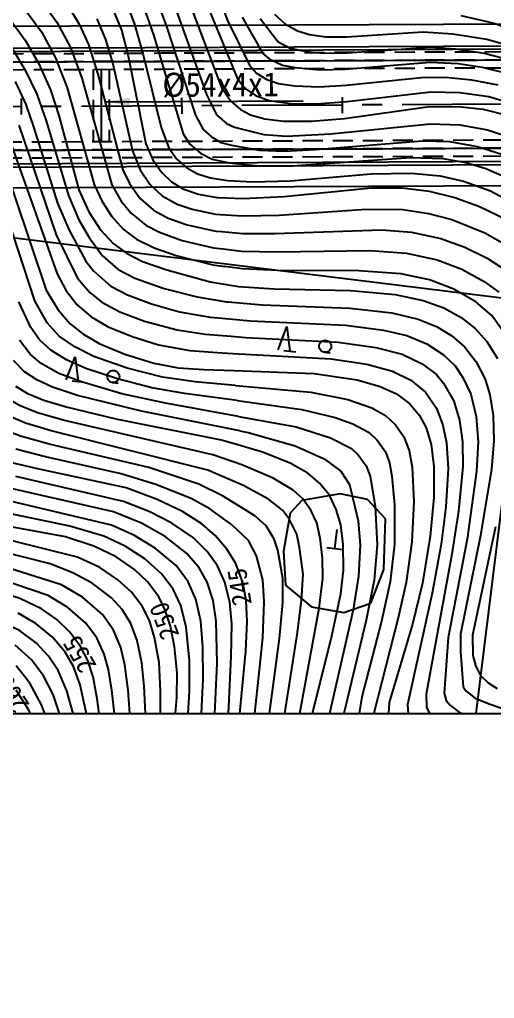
# Model space of a CAD drawing. Header units: millimetres. Extents: x 8678 to 9474, y 1103 to 1809.
# Drawn here: x 8904.4 to 8963.6, y 1363.4 to 1485.4 of the extents above; entities that cross this region are included whole.
import ezdxf
from ezdxf.enums import TextEntityAlignment as Align
from ezdxf.xclip import XClip

# ---------------------------------------------------------------- set-up
doc = ezdxf.new("R2010")
doc.units = ezdxf.units.MM
doc.header["$LTSCALE"] = 10
doc.header["$MEASUREMENT"] = 0
doc.header["$XCLIPFRAME"] = 2
doc.linetypes.add('CENTER', pattern=[2, 1.25, -0.25, 0.25, -0.25])
doc.linetypes.add('HIDDEN', pattern=[0.375, 0.25, -0.125])
doc.layers.add('TX-PAPR', color=2, linetype='Continuous', plot=False)
doc.layers.add('TZ-BASE', color=253, linetype='Continuous')
doc.layers.add('TZ-CABL', color=4, linetype='Continuous')
doc.styles.add('HANA', font='GulimChe.ttf')
doc.styles.get("Standard").update_dxf_attribs({"font": 'GulimChe.ttf'})
doc.linetypes.add('ZIGZAG', pattern='A,0.0001,-0.2,[131,ltypeshp.shx,S=0.2,R=0,X=-0.2,Y=0],-0.4,[131,ltypeshp.shx,S=0.2,R=180,X=0.2,Y=0],-0.2', length=0.8001)
doc.dimstyles.get("Standard").update_dxf_attribs({"dimtxt": 0.18, "dimasz": 0.18, "dimexe": 0.18, "dimexo": 0.0625, "dimgap": 0.09, "dimtad": 0, "dimtih": 1, "dimtoh": 1, "dimdec": 4, "dimzin": 0, "dimdsep": 46, "dimtxsty": 'Standard', "dimcen": 0.09, "dimadec": 0, "dimazin": 0, "dimtfac": 1, "dimtdec": 4, "dimtofl": 0, "dimtmove": 0, "dimatfit": 3, "dimfxl": 0, "dimtolj": 1, "dimtzin": 0, "dimarcsym": 0})

# ---------------------------------------------------------------- blocks, each defined once
blk = doc.blocks.new('JD-CGHF56FJ')
at = {"layer": 'TZ-BASE'}
for p, q in [((183.76, -179.61), (227.73, 176.1)), ((161.86, 21.55, 218), (165.72, 11.4, 218)), ((159.68, 16.95, 220), (162.85, 8.61, 220)), ((156.5, 14.99, 222), (158.09, 10.66, 222)), ((162.21, 15.68, 219), (166.95, 4.13, 219)), ((142.33, 14.18, 228), (144.45, 11.2, 228)), ((145.65, 13.57, 227), (147.23, 10.94, 227)), ((153.13, 13.53, 224), (154.06, 11.07, 224)), ((155.03, 13.72, 223), (156.47, 9.61, 223)), ((140.55, 12.71, 229), (142.51, 10, 229)), ((151.44, 12.84, 225), (152.49, 10.21, 225)), ((159.21, 13.03, 221), (163.08, 2.19, 221)), ((171.59, 12.21, 215), (172.95, 10.95, 215)), ((315.44, 11.52), (79.95, 10.38)), ((315.44, 11.52), (79.95, 10.38)), ((138.81, 11.23, 230), (140.48, 8.96, 230)), ((144.45, 11.2, 228), (146.13, 8.03, 228)), ((149.44, 11.61, 226), (150.49, 9.06, 226)), ((154.06, 11.07, 224), (155.21, 7.11, 224)), ((165.72, 11.4, 218), (168.45, 5.83, 218)), ((167.54, 11.84, 217), (170.12, 7.29, 217)), ((169.8, 11.64, 216), (172.02, 8.73, 216)), ((194.81, 12.02, 214), (198.78, 11.12, 214)), ((198.78, 11.12, 214), (202.71, 9.75, 214)), ((142.51, 10, 229), (144.23, 6.82, 229)), ((147.23, 10.94, 227), (148.37, 8.43, 227)), ((152.49, 10.21, 225), (153.33, 7, 225)), ((158.09, 10.66, 222), (161.74, -0.39, 222)), ((172.95, 10.95, 215), (174.44, 10.13, 215)), ((174.44, 10.13, 215), (175.94, 9.66, 215)), ((180.58, 9.39, 215), (190.1, 10.01, 215)), ((190.1, 10.01, 215), (193.82, 9.76, 215)), ((79.96, 7.67), (298.41, 8.72)), ((140.48, 8.96, 230), (142.15, 6.07, 230)), ((150.49, 9.06, 226), (151.4, 5.99, 226)), ((156.47, 9.61, 223), (160.18, -2.74, 223)), ((162.85, 8.61, 220), (164.96, 3.06, 220)), ((172.02, 8.73, 216), (173.53, 7.98, 216)), ((175.94, 9.66, 215), (177.98, 9.37, 215)), ((177.98, 9.37, 215), (180.58, 9.39, 215)), ((193.82, 9.76, 215), (198.04, 9.07, 215)), ((198.04, 9.07, 215), (201.72, 8.05, 215)), ((79.97, 7.27), (298.41, 8.32)), ((138.94, 7.81, 231), (140.51, 5.23, 231)), ((146.13, 8.03, 228), (147.54, 4.22, 228)), ((148.37, 8.43, 227), (149.57, 4.7, 227)), ((173.53, 7.98, 216), (175.52, 7.54, 216)), ((175.52, 7.54, 216), (177.6, 7.33, 216)), ((177.6, 7.33, 216), (180.63, 7.39, 216)), ((180.63, 7.39, 216), (191.02, 8.08, 216)), ((191.02, 8.08, 216), (194.14, 7.87, 216)), ((194.14, 7.87, 216), (197.73, 7.32, 216)), ((197.73, 7.32, 216), (200.88, 6.49, 216)), ((144.23, 6.82, 229), (145.73, 3.01, 229)), ((153.33, 7, 225), (155.52, -3.95, 225)), ((155.21, 7.11, 224), (157.43, -1.93, 224)), ((170.12, 7.29, 217), (170.91, 6.61, 217)), ((170.91, 6.61, 217), (172.56, 5.83, 217)), ((180.38, 5.35, 217), (190.98, 6.22, 217)), ((190.98, 6.22, 217), (194.46, 6.03, 217)), ((140.51, 5.23, 231), (141.94, 2.22, 231)), ((142.15, 6.07, 230), (143.65, 2.75, 230)), ((151.4, 5.99, 226), (153.89, -4.83, 226)), ((168.45, 5.83, 218), (169.31, 4.84, 218)), ((172.56, 5.83, 217), (174.15, 5.54, 217)), ((174.15, 5.54, 217), (177.19, 5.24, 217)), ((177.19, 5.24, 217), (180.38, 5.35, 217)), ((194.46, 6.03, 217), (197.47, 5.6, 217)), ((197.47, 5.6, 217), (200.64, 4.8, 217)), ((139.23, 3.81, 232), (140.58, 0.95, 232)), ((147.54, 4.22, 228), (151.29, -9.07, 228)), ((149.57, 4.7, 227), (152.65, -7.22, 227)), ((166.95, 4.13, 219), (167.93, 2.92, 219)), ((169.31, 4.84, 218), (170.6, 4.05, 218)), ((170.6, 4.05, 218), (172.05, 3.57, 218)), ((180.5, 3.33, 218), (190.33, 4.34, 218)), ((190.33, 4.34, 218), (193.29, 4.3, 218)), ((193.29, 4.3, 218), (196.13, 4.03, 218)), ((196.13, 4.03, 218), (199.41, 3.39, 218)), ((143.65, 2.75, 230), (144.69, -0.43, 230)), ((145.73, 3.01, 229), (149.11, -9.03, 229)), ((164.96, 3.06, 220), (166.12, 1.35, 220)), ((167.93, 2.92, 219), (169.19, 2.07, 219)), ((172.05, 3.57, 218), (174.11, 3.28, 218)), ((174.11, 3.28, 218), (177.13, 3.13, 218)), ((177.13, 3.13, 218), (180.5, 3.33, 218)), ((180.61, 1.3, 219), (191.07, 2.5, 219)), ((191.07, 2.5, 219), (194.69, 2.42, 219)), ((139.99, 1.67), (140, -0.33)), ((141.94, 2.22, 231), (143.09, -1.08, 231)), ((159.99, 1.77), (160, -0.23)), ((163.08, 2.19, 221), (163.51, 1.34, 221)), ((163.51, 1.34, 221), (164.36, -0.35, 221)), ((166.12, 1.35, 220), (167.32, 0.32, 220)), ((169.19, 2.07, 219), (170.9, 1.45, 219)), ((170.9, 1.45, 219), (173.58, 1.08, 219)), ((176.8, 1.01, 219), (180.61, 1.3, 219)), ((179.99, 1.87), (180, -0.13)), ((194.69, 2.42, 219), (198.27, 1.92, 219)), ((198.27, 1.92, 219), (201.61, 0.94, 219)), ((140.58, 0.95, 232), (141.55, -1.83, 232)), ((167.32, 0.32, 220), (168.59, -0.34, 220)), ((173.58, 1.08, 219), (176.8, 1.01, 219)), ((180.28, -0.79, 220), (190.6, 0.64, 220)), ((190.6, 0.64, 220), (194.45, 0.68, 220)), ((194.45, 0.68, 220), (197.58, 0.34, 220)), ((197.58, 0.34, 220), (200.53, -0.39, 220)), ((143.09, -1.08, 231), (145.88, -10.4, 231)), ((144.69, -0.43, 230), (147.19, -9.71, 230)), ((161.74, -0.39, 222), (162.69, -2.17, 222)), ((164.36, -0.35, 221), (165.59, -1.43, 221)), ((168.59, -0.34, 220), (170.36, -0.86, 220)), ((170.36, -0.86, 220), (172.7, -1.15, 220)), ((172.7, -1.15, 220), (176.19, -1.16, 220)), ((176.19, -1.16, 220), (180.28, -0.79, 220)), ((138.02, -2.04, 234), (144.46, -20.18, 234)), ((139.7, -1.65, 233), (144.37, -15.29, 233)), ((141.55, -1.83, 232), (144.52, -11.35, 232)), ((157.43, -1.93, 224), (158.38, -4.45, 224)), ((162.69, -2.17, 222), (163.7, -3.09, 222)), ((165.59, -1.43, 221), (166.57, -1.88, 221)), ((166.57, -1.88, 221), (170.26, -2.81, 221)), ((178.58, -2.73, 221), (191.02, -1.48, 221)), ((191.02, -1.48, 221), (194.67, -1.6, 221)), ((194.67, -1.6, 221), (198.13, -2.21, 221)), ((198.13, -2.21, 221), (201.17, -3.22, 221)), ((160.18, -2.74, 223), (161.02, -3.99, 223)), ((163.7, -3.09, 222), (163.93, -3.22, 222)), ((163.93, -3.22, 222), (164.89, -3.78, 222)), ((170.26, -2.81, 221), (173.05, -3.01, 221)), ((173.05, -3.01, 221), (178.58, -2.73, 221)), ((176.67, -4.69, 222), (189.96, -3.58, 222)), ((189.96, -3.58, 222), (193.37, -3.69, 222)), ((137.16, -4.62, 235), (143.12, -22.22, 235)), ((153.89, -4.83, 226), (154.82, -7.19, 226)), ((155.52, -3.95, 225), (156.4, -5.98, 225)), ((158.38, -4.45, 224), (159.39, -5.86, 224)), ((161.02, -3.99, 223), (162.34, -5.14, 223)), ((164.89, -3.78, 222), (166.23, -4.13, 222)), ((166.23, -4.13, 222), (169.69, -4.74, 222)), ((169.69, -4.74, 222), (172.79, -4.87, 222)), ((172.79, -4.87, 222), (176.67, -4.69, 222)), ((193.37, -3.69, 222), (196.89, -4.29, 222)), ((196.89, -4.29, 222), (199.91, -5.26, 222)), ((80.03, -6.73), (298.48, -5.68)), ((80.04, -7.13), (298.48, -6.08)), ((156.4, -5.98, 225), (157.51, -7.56, 225)), ((159.39, -5.86, 224), (160.65, -6.96, 224)), ((162.34, -5.14, 223), (163.81, -5.88, 223)), ((163.81, -5.88, 223), (164.17, -5.96, 223)), ((164.17, -5.96, 223), (165.91, -6.33, 223)), ((173.82, -6.69, 223), (188.52, -5.65, 223)), ((188.52, -5.65, 223), (192.57, -5.81, 223)), ((192.57, -5.81, 223), (195.41, -6.3, 223)), ((152.65, -7.22, 227), (153.5, -8.93, 227)), ((154.82, -7.19, 226), (156.03, -8.99, 226)), ((160.65, -6.96, 224), (161.96, -7.69, 224)), ((165.91, -6.33, 223), (169.52, -6.72, 223)), ((169.52, -6.72, 223), (173.82, -6.69, 223)), ((195.41, -6.3, 223), (197.93, -7.05, 223)), ((197.93, -7.05, 223), (200.18, -8.02, 223)), ((80.04, -8.35), (512.52, -61.82)), ((141.7, -23.52, 236), (136.42, -7.48, 236)), ((157.51, -7.56, 225), (158.74, -8.7, 225)), ((161.96, -7.69, 224), (163.58, -8.2, 224)), ((163.58, -8.2, 224), (164.39, -8.32, 224)), ((164.39, -8.32, 224), (165.76, -8.53, 224)), ((165.76, -8.53, 224), (168.87, -8.71, 224)), ((173.54, -8.57, 224), (183.64, -7.69, 224)), ((183.64, -7.69, 224), (188.61, -7.63, 224)), ((188.61, -7.63, 224), (192.22, -7.96, 224)), ((192.22, -7.96, 224), (195.13, -8.6, 224)), ((80.05, -9.73), (298.5, -8.68)), ((80.05, -9.73), (298.5, -8.68)), ((147.19, -9.71, 230), (148.43, -12.45, 230)), ((149.11, -9.03, 229), (150.08, -11.15, 229)), ((151.29, -9.07, 228), (152.47, -11.13, 228)), ((153.5, -8.93, 227), (154.84, -10.77, 227)), ((156.03, -8.99, 226), (157.58, -10.44, 226)), ((158.74, -8.7, 225), (160.16, -9.56, 225)), ((160.16, -9.56, 225), (162.08, -10.26, 225)), ((168.87, -8.71, 224), (173.54, -8.57, 224)), ((172.76, -10.52, 225), (183.61, -9.44, 225)), ((183.61, -9.44, 225), (187.54, -9.47, 225)), ((187.54, -9.47, 225), (190.86, -9.87, 225)), ((195.13, -8.6, 224), (198.48, -9.81, 224)), ((145.88, -10.4, 231), (147.19, -13.43, 231)), ((154.84, -10.77, 227), (156.49, -12.24, 227)), ((157.58, -10.44, 226), (159.42, -11.47, 226)), ((162.08, -10.26, 225), (164.39, -10.65, 225)), ((164.39, -10.65, 225), (164.6, -10.66, 225)), ((164.6, -10.66, 225), (167.68, -10.77, 225)), ((167.68, -10.77, 225), (172.76, -10.52, 225)), ((190.86, -9.87, 225), (194.06, -10.66, 225)), ((194.06, -10.66, 225), (197.11, -11.78, 225)), ((198.48, -9.81, 224), (201.37, -11.35, 224)), ((144.52, -11.35, 232), (145.98, -14.73, 232)), ((150.08, -11.15, 229), (151.3, -13.02, 229)), ((152.47, -11.13, 228), (153.72, -12.63, 228)), ((159.42, -11.47, 226), (161.3, -12.12, 226)), ((161.3, -12.12, 226), (164.23, -12.72, 226)), ((172.17, -12.84, 226), (182.99, -12.11, 226)), ((182.99, -12.11, 226), (187.57, -12.17, 226)), ((187.57, -12.17, 226), (190.76, -12.65, 226)), ((197.11, -11.78, 225), (200.51, -13.41, 225)), ((148.43, -12.45, 230), (149.88, -14.69, 230)), ((151.3, -13.02, 229), (152.72, -14.59, 229)), ((153.72, -12.63, 228), (155.53, -14.12, 228)), ((156.49, -12.24, 227), (158.33, -13.24, 227)), ((158.33, -13.24, 227), (160.69, -14.06, 227)), ((164.23, -12.72, 226), (164.79, -12.76, 226)), ((164.79, -12.76, 226), (167.6, -12.95, 226)), ((167.6, -12.95, 226), (172.17, -12.84, 226)), ((190.76, -12.65, 226), (193.69, -13.39, 226)), ((193.69, -13.39, 226), (197.79, -15.06, 226)), ((147.19, -13.43, 231), (148.47, -15.63, 231)), ((152.72, -14.59, 229), (154.35, -15.86, 229)), ((155.53, -14.12, 228), (157.22, -14.99, 228)), ((160.69, -14.06, 227), (164.24, -14.84, 227)), ((144.37, -15.29, 233), (147.03, -20.73, 233)), ((145.98, -14.73, 232), (148.07, -18.6, 232)), ((148.47, -15.63, 231), (150.12, -17.92, 231)), ((149.88, -14.69, 230), (151.47, -16.4, 230)), ((154.35, -15.86, 229), (156.58, -16.95, 229)), ((157.22, -14.99, 228), (160.08, -16, 228)), ((164.24, -14.84, 227), (164.99, -14.91, 227)), ((164.99, -14.91, 227), (167.6, -15.14, 227)), ((167.6, -15.14, 227), (171.63, -15.16, 227)), ((171.63, -15.16, 227), (184.95, -14.7, 227)), ((184.95, -14.7, 227), (188.63, -14.99, 227)), ((188.63, -14.99, 227), (192.32, -15.76, 227)), ((192.32, -15.76, 227), (195.29, -16.85, 227)), ((197.79, -15.06, 226), (201.24, -17.01, 226)), ((151.47, -16.4, 230), (153.11, -17.61, 230)), ((156.58, -16.95, 229), (159.33, -17.9, 229)), ((160.08, -16, 228), (163.96, -16.93, 228)), ((163.96, -16.93, 228), (165.18, -17.07, 228)), ((165.18, -17.07, 228), (167.45, -17.33, 228)), ((195.29, -16.85, 227), (198.09, -18.23, 227)), ((150.12, -17.92, 231), (152.09, -19.63, 231)), ((153.11, -17.61, 230), (155.13, -18.62, 230)), ((159.33, -17.9, 229), (163.9, -19.05, 229)), ((167.45, -17.33, 228), (171.95, -17.45, 228)), ((171.95, -17.45, 228), (183.46, -17.26, 228)), ((183.46, -17.26, 228), (188.03, -17.6, 228)), ((188.03, -17.6, 228), (191.83, -18.41, 228)), ((198.09, -18.23, 227), (200.44, -19.74, 227)), ((148.07, -18.6, 232), (149.01, -19.78, 232)), ((155.13, -18.62, 230), (158.13, -19.68, 230)), ((163.9, -19.05, 229), (165.38, -19.25, 229)), ((167.54, -19.54, 229), (165.38, -19.25, 229)), ((191.83, -18.41, 228), (194.92, -19.6, 228)), ((144.46, -20.18, 234), (145.54, -22.22, 234)), ((147.03, -20.73, 233), (148.55, -22.48, 233)), ((149.01, -19.78, 232), (151.16, -21.72, 232)), ((152.09, -19.63, 231), (154.18, -20.71, 231)), ((154.18, -20.71, 231), (157.81, -21.99, 231)), ((158.13, -19.68, 230), (163.56, -21.18, 230)), ((171.98, -19.75, 229), (167.54, -19.54, 229)), ((182.09, -19.78, 229), (171.98, -19.75, 229)), ((187.34, -20.18, 229), (182.09, -19.78, 229)), ((190.88, -20.92, 229), (187.34, -20.18, 229)), ((194.92, -19.6, 228), (197.7, -21.11, 228)), ((151.16, -21.72, 232), (153.24, -22.81, 232)), ((163.56, -21.18, 230), (165.58, -21.51, 230)), ((165.58, -21.51, 230), (167.1, -21.75, 230)), ((167.1, -21.75, 230), (171.55, -22.05, 230)), ((193.92, -22.08, 229), (190.88, -20.92, 229)), ((197.7, -21.11, 228), (199.53, -22.47, 228)), ((143.12, -22.22, 235), (144.59, -24.67, 235)), ((145.54, -22.22, 234), (146.94, -23.99, 234)), ((148.55, -22.48, 233), (150.03, -23.7, 233)), ((153.24, -22.81, 232), (156.26, -23.93, 232)), ((157.81, -21.99, 231), (161.92, -23.06, 231)), ((161.92, -23.06, 231), (165.58, -23.65, 231)), ((171.55, -22.05, 230), (181.05, -22.23, 230)), ((181.05, -22.23, 230), (186.62, -22.74, 230)), ((186.62, -22.74, 230), (190.11, -23.48, 230)), ((196.67, -23.65, 229), (193.92, -22.08, 229)), ((141.19, -26.88, 237), (139.69, -23.68, 237)), ((143.24, -26.26, 236), (141.7, -23.52, 236)), ((146.94, -23.99, 234), (148.71, -25.55, 234)), ((150.03, -23.7, 233), (152.31, -24.92, 233)), ((156.26, -23.93, 232), (159.73, -24.89, 232)), ((165.58, -23.65, 231), (165.78, -23.67, 231)), ((165.78, -23.67, 231), (170.05, -24.02, 231)), ((170.05, -24.02, 231), (180.97, -24.44, 231)), ((190.11, -23.48, 230), (192.69, -24.42, 230)), ((198.66, -25.35, 229), (196.67, -23.65, 229)), ((144.59, -24.67, 235), (146.1, -26.4, 235)), ((148.71, -25.55, 234), (150.83, -26.78, 234)), ((152.31, -24.92, 233), (155.36, -26.07, 233)), ((159.73, -24.89, 232), (163.56, -25.59, 232)), ((163.56, -25.59, 232), (165.97, -25.8, 232)), ((180.97, -24.44, 231), (186.21, -25.05, 231)), ((186.21, -25.05, 231), (189.47, -25.82, 231)), ((192.69, -24.42, 230), (194.84, -25.62, 230)), ((194.84, -25.62, 230), (196.57, -27, 230)), ((200.21, -27.52, 229), (198.66, -25.35, 229)), ((144.75, -27.94, 236), (143.24, -26.26, 236)), ((146.1, -26.4, 235), (147.67, -27.66, 235)), ((150.83, -26.78, 234), (153.83, -28, 234)), ((155.36, -26.07, 233), (159.43, -27.17, 233)), ((165.97, -25.8, 232), (168.53, -26.02, 232)), ((168.53, -26.02, 232), (180.41, -26.58, 232)), ((172.01, -29.63, 238.47), (173.12, -26.74, 238.47)), ((173.12, -26.74, 238.47), (173.5, -29.81, 238.47)), ((180.41, -26.58, 232), (185.14, -27.19, 232)), ((189.47, -25.82, 231), (191.76, -26.75, 231)), ((191.76, -26.75, 231), (193.68, -27.92, 231)), ((142.29, -28.38, 237), (141.19, -26.88, 237)), ((146.69, -29.29, 236), (144.75, -27.94, 236)), ((147.67, -27.66, 235), (149.71, -28.84, 235)), ((153.83, -28, 234), (157.12, -29.01, 234)), ((159.43, -27.17, 233), (162.92, -27.71, 233)), ((162.92, -27.71, 233), (166.17, -27.95, 233)), ((166.17, -27.95, 233), (167.98, -28.09, 233)), ((185.14, -27.19, 232), (188.07, -27.88, 232)), ((188.07, -27.88, 232), (190.55, -28.88, 232)), ((193.68, -27.92, 231), (195.31, -29.31, 231)), ((196.57, -27, 230), (198.04, -28.61, 230)), ((141.1, -30.18, 238), (139.77, -28.46, 238)), ((143.68, -29.69, 237), (142.29, -28.38, 237)), ((149.71, -28.84, 235), (152.92, -30.18, 235)), ((157.12, -29.01, 234), (161.03, -29.73, 234)), ((167.98, -28.09, 233), (179.52, -28.68, 233)), ((179.52, -28.68, 233), (184.22, -29.35, 233)), ((190.55, -28.88, 232), (192.64, -30.25, 232)), ((198.04, -28.61, 230), (199.38, -30.73, 230)), ((142.47, -31.34, 238), (141.1, -30.18, 238)), ((145.64, -30.91, 237), (143.68, -29.69, 237)), ((149.07, -30.46, 236), (146.69, -29.29, 236)), ((153.22, -31.95, 236), (149.07, -30.46, 236)), ((152.92, -30.18, 235), (156.53, -31.3, 235)), ((161.03, -29.73, 234), (165.05, -30.04, 234)), ((165.05, -30.04, 234), (166.37, -30.11, 234)), ((166.37, -30.11, 234), (178.62, -30.75, 234)), ((172.75, -29.72, 238.47), (174.24, -29.9, 238.47)), ((177.79, -29.94, 238.47), (178.49, -30.03, 238.47)), ((184.22, -29.35, 233), (187.5, -30.2, 233)), ((187.5, -30.2, 233), (189.96, -31.38, 233)), ((192.64, -30.25, 232), (194.09, -31.66, 232)), ((195.31, -29.31, 231), (196.71, -31.13, 231)), ((140.41, -32.38, 239), (139.02, -30.97, 239)), ((144.7, -32.59, 238), (142.47, -31.34, 238)), ((145.6, -33.39, 238.47), (146.71, -30.51, 238.47)), ((148.05, -31.96, 237), (145.64, -30.91, 237)), ((146.71, -30.51, 238.47), (147.09, -33.58, 238.47)), ((156.53, -31.3, 235), (159.55, -31.87, 235)), ((178.62, -30.75, 234), (183.09, -31.43, 234)), ((183.09, -31.43, 234), (186.3, -32.3, 234)), ((189.96, -31.38, 233), (191.75, -32.74, 233)), ((194.09, -31.66, 232), (195.05, -33.1, 232)), ((196.71, -31.13, 231), (197.85, -33.32, 231)), ((141.95, -33.4, 239), (140.41, -32.38, 239)), ((147.5, -33.65, 238), (144.7, -32.59, 238)), ((152.02, -33.27, 237), (148.05, -31.96, 237)), ((157.59, -33.06, 236), (153.22, -31.95, 236)), ((159.55, -31.87, 235), (162.75, -32.09, 235)), ((162.75, -32.09, 235), (166.56, -32.23, 235)), ((166.56, -32.23, 235), (176.51, -32.6, 235)), ((176.51, -32.6, 235), (181.89, -33.4, 235)), ((186.3, -32.3, 234), (188.58, -33.43, 234)), ((191.75, -32.74, 233), (192.62, -33.82, 233)), ((143.88, -34.32, 239), (141.95, -33.4, 239)), ((146.34, -33.49, 238.47), (147.83, -33.67, 238.47)), ((152.55, -35.12, 238), (147.5, -33.65, 238)), ((151.39, -33.71, 238.47), (152.08, -33.8, 238.47)), ((156.3, -34.39, 237), (152.02, -33.27, 237)), ((161.68, -33.63, 236), (157.59, -33.06, 236)), ((166.73, -34.08, 236), (161.68, -33.63, 236)), ((166.73, -34.08, 236), (176.08, -34.92, 236)), ((181.89, -33.4, 235), (184.76, -34.21, 235)), ((188.58, -33.43, 234), (190.4, -34.92, 234)), ((192.62, -33.82, 233), (193.91, -36.06, 233)), ((195.05, -33.1, 232), (196.04, -35.16, 232)), ((197.85, -33.32, 231), (198.41, -35.26, 231)), ((140.91, -35.18, 240), (139.34, -34.23, 240)), ((142.82, -35.98, 240), (140.91, -35.18, 240)), ((147, -35.33, 239), (143.88, -34.32, 239)), ((154.98, -37.3, 239), (147, -35.33, 239)), ((157.97, -36.31, 238), (152.55, -35.12, 238)), ((160.34, -35.09, 237), (156.3, -34.39, 237)), ((166.9, -35.98, 237), (160.34, -35.09, 237)), ((176.08, -34.92, 236), (180.73, -35.83, 236)), ((184.76, -34.21, 235), (186.76, -35.14, 235)), ((186.76, -35.14, 235), (188.43, -36.39, 235)), ((190.4, -34.92, 234), (191.76, -36.92, 234)), ((196.04, -35.16, 232), (196.71, -37.96, 232)), ((198.41, -35.26, 231), (198.83, -37.85, 231)), ((139.87, -36.63, 241), (138.32, -35.74, 241)), ((145.47, -36.77, 240), (142.82, -35.98, 240)), ((167.08, -37.95, 238), (157.97, -36.31, 238)), ((166.9, -35.98, 237), (174.99, -37.07, 237)), ((180.73, -35.83, 236), (183.71, -36.86, 236)), ((188.43, -36.39, 235), (189.64, -37.84, 235)), ((193.91, -36.06, 233), (194.62, -38.43, 233)), ((142.04, -37.48, 241), (139.87, -36.63, 241)), ((145.4, -38.44, 241), (142.04, -37.48, 241)), ((151.85, -38.27, 240), (145.47, -36.77, 240)), ((167.24, -39.75, 239), (154.98, -37.3, 239)), ((174.99, -37.07, 237), (179.13, -38.07, 237)), ((183.71, -36.86, 236), (185.42, -37.82, 236)), ((185.42, -37.82, 236), (186.66, -38.98, 236)), ((191.76, -36.92, 234), (192.56, -39.02, 234)), ((140.53, -38.79, 242), (138.48, -37.93, 242)), ((143.72, -39.73, 242), (140.53, -38.79, 242)), ((163.89, -42.74, 241), (145.4, -38.44, 241)), ((164.96, -40.92, 240), (151.85, -38.27, 240)), ((167.08, -37.95, 238), (174.29, -39.25, 238)), ((179.13, -38.07, 237), (181.33, -38.86, 237)), ((181.33, -38.86, 237), (183.37, -39.94, 237)), ((186.66, -38.98, 236), (187.7, -40.48, 236)), ((189.64, -37.84, 235), (190.46, -39.39, 235)), ((192.56, -39.02, 234), (193.02, -41.22, 234)), ((194.62, -38.43, 233), (194.99, -41.1, 233)), ((196.71, -37.96, 232), (196.96, -41.11, 232)), ((198.83, -37.85, 231), (198.93, -41.01, 231)), ((139.92, -40.41, 243), (137.61, -39.52, 243)), ((163.25, -44.66, 242), (143.72, -39.73, 242)), ((167.24, -39.75, 239), (168.3, -39.96, 239)), ((168.3, -39.96, 239), (174.14, -41.61, 239)), ((174.29, -39.25, 238), (178.55, -40.62, 238)), ((183.37, -39.94, 237), (184.38, -40.91, 237)), ((190.46, -39.39, 235), (191.09, -41.44, 235)), ((143.63, -41.43, 243), (139.92, -40.41, 243)), ((155.9, -44.33, 243), (143.63, -41.43, 243)), ((167.41, -41.62, 240), (164.96, -40.92, 240)), ((178.55, -40.62, 238), (181.16, -41.93, 238)), ((184.38, -40.91, 237), (185.39, -42.36, 237)), ((187.7, -40.48, 236), (188.37, -42.2, 236)), ((191.09, -41.44, 235), (191.44, -44.21, 235)), ((193.02, -41.22, 234), (193.21, -44.46, 234)), ((194.99, -41.1, 233), (195.03, -44.18, 233)), ((196.96, -41.11, 232), (196.77, -44.76, 232)), ((198.93, -41.01, 231), (198.61, -44.51, 231)), ((143.02, -43, 244), (139.31, -42.04, 244)), ((170.08, -42.39, 240), (167.41, -41.62, 240)), ((173.53, -43.77, 240), (170.08, -42.39, 240)), ((174.14, -41.61, 239), (177.76, -43.24, 239)), ((181.16, -41.93, 238), (182.01, -42.72, 238)), ((185.39, -42.36, 237), (185.92, -43.74, 237)), ((188.37, -42.2, 236), (188.73, -44.27, 236)), ((142.22, -44.54, 245), (138.48, -43.63, 245)), ((152.44, -45.09, 244), (143.02, -43, 244)), ((167.63, -44.04, 241), (163.89, -42.74, 241)), ((175.72, -45.03, 240), (173.53, -43.77, 240)), ((177.76, -43.24, 239), (179.82, -44.76, 239)), ((182.01, -42.72, 238), (183, -44.09, 238)), ((185.92, -43.74, 237), (186.2, -45.4, 237)), ((153.07, -46.87, 245), (142.22, -44.54, 245)), ((156.78, -46.43, 244), (152.44, -45.09, 244)), ((162.13, -46.39, 243), (155.9, -44.33, 243)), ((167.87, -46.66, 242), (163.25, -44.66, 242)), ((167.69, -44.06, 241), (167.63, -44.04, 241)), ((171.4, -45.64, 241), (167.69, -44.06, 241)), ((177.19, -46.25, 240), (175.72, -45.03, 240)), ((179.82, -44.76, 239), (180.91, -46.44, 239)), ((183, -44.09, 238), (183.49, -45.41, 238)), ((188.73, -44.27, 236), (188.95, -48.61, 236)), ((191.44, -44.21, 235), (191.42, -48.06, 235)), ((193.21, -44.46, 234), (192.92, -49.21, 234)), ((195.03, -44.18, 233), (194.5, -49.77, 233)), ((196.77, -44.76, 232), (195.59, -53.24, 232)), ((198.61, -44.51, 231), (197.27, -52.81, 231)), ((152.73, -48.54, 246), (139.34, -45.45, 246)), ((173.91, -47.13, 241), (171.4, -45.64, 241)), ((178.41, -47.78, 240), (177.19, -46.25, 240)), ((183.49, -45.41, 238), (184.11, -49.16, 238)), ((186.2, -45.4, 237), (186.53, -48.96, 237)), ((151.5, -49.86, 247), (138.76, -46.92, 247)), ((156.96, -48.3, 245), (153.07, -46.87, 245)), ((161.2, -48.17, 244), (156.78, -46.43, 244)), ((165.07, -47.85, 243), (162.13, -46.39, 243)), ((167.92, -46.68, 242), (167.87, -46.66, 242)), ((170.82, -48.27, 242), (167.92, -46.68, 242)), ((175.11, -48.24, 241), (173.91, -47.13, 241)), ((180.91, -46.44, 239), (181.99, -50.98, 239)), ((151.25, -51.51, 248), (137.73, -48.3, 248)), ((156.04, -49.84, 246), (152.73, -48.54, 246)), ((160.11, -49.82, 245), (156.96, -48.3, 245)), ((163.5, -49.47, 244), (161.2, -48.17, 244)), ((168.14, -49.72, 243), (165.07, -47.85, 243)), ((172.58, -49.63, 242), (170.82, -48.27, 242)), ((174.96, -48.42, 238.92), (173.52, -50.02, 238.92)), ((179.75, -47.61, 238.92), (174.96, -48.42, 238.92)), ((176.1, -49.65, 241), (175.11, -48.24, 241)), ((179.27, -49.54, 240), (178.41, -47.78, 240)), ((183.15, -48.32, 238.92), (179.75, -47.61, 238.92)), ((185.39, -50.72, 238.92), (183.15, -48.32, 238.92)), ((188.95, -48.61, 236), (188.69, -53.59, 236)), ((191.42, -48.06, 235), (190.96, -52.87, 235)), ((146.06, -51.62, 249), (137.24, -49.81, 249)), ((154.99, -51.27, 247), (151.5, -49.86, 247)), ((158.79, -51.25, 246), (156.04, -49.84, 246)), ((162.5, -51.34, 245), (160.11, -49.82, 245)), ((166.22, -51.41, 244), (163.5, -49.47, 244)), ((169.14, -50.33, 243), (168.14, -49.72, 243)), ((173.46, -50.8, 242), (172.58, -49.63, 242)), ((173.52, -50.02, 238.92), (172.68, -54.74, 238.92)), ((176.83, -51.23, 241), (176.1, -49.65, 241)), ((179.82, -51.48, 240), (179.27, -49.54, 240)), ((184.11, -49.16, 238), (184.37, -53.94, 238)), ((186.53, -48.96, 237), (186.51, -53.86, 237)), ((192.92, -49.21, 234), (192.34, -53.88, 234)), ((194.5, -49.77, 233), (193.68, -55.13, 233)), ((170.53, -51.58, 243), (169.14, -50.33, 243)), ((174.34, -52.62, 242), (173.46, -50.8, 242)), ((177.28, -53.12, 241), (176.83, -51.23, 241)), ((181.99, -50.98, 239), (182.25, -53.98, 239)), ((185.22, -57.05, 238.92), (185.39, -50.72, 238.92)), ((145.51, -52.95, 250), (137.09, -51.4, 250)), ((150.28, -52.89, 249), (146.06, -51.62, 249)), ((154.1, -52.78, 248), (151.25, -51.51, 248)), ((157.95, -52.93, 247), (154.99, -51.27, 247)), ((161.47, -53.09, 246), (158.79, -51.25, 246)), ((164.19, -52.78, 245), (162.5, -51.34, 245)), ((168.36, -53.45, 244), (166.22, -51.41, 244)), ((171.54, -53.24, 243), (170.53, -51.58, 243)), ((179.1, -54.41, 240.8), (179.4, -52.03, 240.8)), ((180.14, -53.9, 240), (179.82, -51.48, 240)), ((199.1, -51.73, 230), (196.26, -65.2, 230)), ((147.01, -55.51, 251), (135.57, -52.65, 251)), ((149.07, -54.11, 250), (145.51, -52.95, 250)), ((152.96, -54.14, 249), (150.28, -52.89, 249)), ((156.71, -54.36, 248), (154.1, -52.78, 248)), ((160.65, -55.03, 247), (157.95, -52.93, 247)), ((163.19, -54.78, 246), (161.47, -53.09, 246)), ((165.65, -54.49, 245), (164.19, -52.78, 245)), ((168.51, -53.73, 244), (168.36, -53.45, 244)), ((172, -54.63, 243), (171.54, -53.24, 243)), ((174.7, -54.27, 242), (174.34, -52.62, 242)), ((177.56, -55.62, 241), (177.28, -53.12, 241)), ((188.69, -53.59, 236), (187.98, -58.64, 236)), ((190.96, -52.87, 235), (190.01, -58.72, 235)), ((195.59, -53.24, 232), (193.21, -65.49, 232)), ((197.27, -52.81, 231), (194.77, -65.09, 231)), ((143.6, -56.34, 252), (135.15, -54.17, 252)), ((151.82, -55.44, 250), (149.07, -54.11, 250)), ((155.4, -55.7, 249), (152.96, -54.14, 249)), ((159.3, -56.55, 248), (156.71, -54.36, 248)), ((164.47, -56.58, 246), (163.19, -54.78, 246)), ((166.74, -56.3, 245), (165.65, -54.49, 245)), ((169.34, -55.31, 244), (168.51, -53.73, 244)), ((172.62, -58.14, 243), (172, -54.63, 243)), ((172.68, -54.74, 238.92), (172.96, -58.99, 238.92)), ((175.13, -57.61, 242), (174.7, -54.27, 242)), ((178.11, -54.29, 240.8), (180.1, -54.53, 240.8)), ((180.16, -57.1, 240), (180.14, -53.9, 240)), ((182.25, -53.98, 239), (182.06, -57.87, 239)), ((184.37, -53.94, 238), (183.99, -58.37, 238)), ((186.51, -53.86, 237), (185.97, -58.58, 237)), ((192.34, -53.88, 234), (191.22, -59.96, 234)), ((145, -58.95, 253), (133.95, -55.45, 253)), ((149.79, -56.79, 251), (147.01, -55.51, 251)), ((154.11, -57.02, 250), (151.82, -55.44, 250)), ((157.49, -57.55, 249), (155.4, -55.7, 249)), ((162.19, -56.84, 247), (160.65, -55.03, 247)), ((170.12, -58.3, 244), (169.34, -55.31, 244)), ((177.58, -58.13, 241), (177.56, -55.62, 241)), ((193.68, -55.13, 233), (190.47, -72.57, 233)), ((143.34, -60.28, 254), (133.35, -56.88, 254)), ((146.45, -57.43, 252), (143.6, -56.34, 252)), ((152.06, -58.32, 251), (149.79, -56.79, 251)), ((155.74, -58.56, 250), (154.11, -57.02, 250)), ((160.82, -58.56, 248), (159.3, -56.55, 248)), ((163.16, -58.62, 247), (162.19, -56.84, 247)), ((165.38, -58.62, 246), (164.47, -56.58, 246)), ((167.62, -58.64, 245), (166.74, -56.3, 245)), ((179.83, -60.07, 240), (180.16, -57.1, 240)), ((183.6, -61.24, 238.92), (185.22, -57.05, 238.92)), ((139.81, -60.63, 255), (133.17, -58.49, 255)), ((148.85, -58.72, 252), (146.45, -57.43, 252)), ((153.73, -59.84, 251), (152.06, -58.32, 251)), ((157.14, -60.43, 250), (155.74, -58.56, 250)), ((158.96, -59.48, 249), (157.49, -57.55, 249)), ((161.77, -60.72, 248), (160.82, -58.56, 248)), ((170.3, -61.06, 244), (170.12, -58.3, 244)), ((172.6, -61.15, 243), (172.62, -58.14, 243)), ((174.95, -60.91, 242), (175.13, -57.61, 242)), ((177.12, -61.87, 241), (177.58, -58.13, 241)), ((182.06, -57.87, 239), (181.36, -62.06, 239)), ((183.99, -58.37, 238), (183.01, -63.36, 238)), ((147.63, -60.48, 253), (145, -58.95, 253)), ((151.27, -60.56, 252), (148.85, -58.72, 252)), ((159.89, -61.51, 249), (158.96, -59.48, 249)), ((163.91, -60.91, 247), (163.16, -58.62, 247)), ((166.01, -61.14, 246), (165.38, -58.62, 246)), ((168.03, -60.91, 245), (167.62, -58.64, 245)), ((172.96, -58.99, 238.92), (176.17, -61.68, 238.92)), ((185.97, -58.58, 237), (184.93, -63.47, 237)), ((187.98, -58.64, 236), (187, -63.06, 236)), ((190.01, -58.72, 235), (188.79, -63.86, 235)), ((139.8, -64.62, 257), (130.28, -60.34, 257)), ((142.53, -61.95, 255), (139.81, -60.63, 255)), ((145.83, -61.75, 254), (143.34, -60.28, 254)), ((150.13, -62.64, 253), (147.63, -60.48, 253)), ((152.57, -62.02, 252), (151.27, -60.56, 252)), ((155.07, -61.6, 251), (153.73, -59.84, 251)), ((157.95, -62.09, 250), (157.14, -60.43, 250)), ((162.39, -63.48, 248), (161.77, -60.72, 248)), ((164.32, -63.47, 247), (163.91, -60.91, 247)), ((168.15, -63.5, 245), (168.03, -60.91, 245)), ((174.41, -65.19, 242), (174.95, -60.91, 242)), ((178.73, -65.29, 240), (179.83, -60.07, 240)), ((191.22, -59.96, 234), (188.15, -73.86, 234)), ((144.44, -63.28, 255), (142.53, -61.95, 255)), ((148, -63.66, 254), (145.83, -61.75, 254)), ((153.66, -63.77, 252), (152.57, -62.02, 252)), ((155.98, -63.4, 251), (155.07, -61.6, 251)), ((158.59, -64.08, 250), (157.95, -62.09, 250)), ((160.55, -64.2, 249), (159.89, -61.51, 249)), ((166.24, -63.82, 246), (166.01, -61.14, 246)), ((170.13, -65.56, 244), (170.3, -61.06, 244)), ((172.21, -65.65, 243), (172.6, -61.15, 243)), ((174.1, -78.57, 241), (177.12, -61.87, 241)), ((176.17, -61.68, 238.92), (180.22, -62.38, 238.92)), ((181.36, -62.06, 239), (177.94, -77.24, 239)), ((180.22, -62.38, 238.92), (183.6, -61.24, 238.92)), ((141.83, -63.76, 256), (139.62, -62.48, 256)), ((146.08, -64.84, 255), (144.44, -63.28, 255)), ((151.5, -64.58, 253), (150.13, -62.64, 253)), ((156.63, -65.49, 251), (155.98, -63.4, 251)), ((183.01, -63.36, 238), (180.02, -75.75, 238)), ((187, -63.06, 236), (183.97, -74.92, 236)), ((141.92, -66.22, 257), (139.8, -64.62, 257)), ((143.91, -65.46, 256), (141.83, -63.76, 256)), ((149.43, -65.55, 254), (148, -63.66, 254)), ((152.4, -66.76, 253), (151.5, -64.58, 253)), ((154.46, -65.89, 252), (153.66, -63.77, 252)), ((159.11, -66.69, 250), (158.59, -64.08, 250)), ((160.99, -68.32, 249), (160.55, -64.2, 249)), ((162.65, -66.73, 248), (162.39, -63.48, 248)), ((164.42, -68.75, 247), (164.32, -63.47, 247)), ((166.18, -67.9, 246), (166.24, -63.82, 246)), ((167.99, -67.21, 245), (168.15, -63.5, 245)), ((184.93, -63.47, 237), (182.46, -72.89, 237)), ((188.79, -63.86, 235), (185.87, -73.6, 235)), ((145.47, -67.32, 256), (143.91, -65.46, 256)), ((147.4, -66.61, 255), (146.08, -64.84, 255)), ((150.34, -67.57, 254), (149.43, -65.55, 254)), ((155.05, -68.66, 252), (154.46, -65.89, 252)), ((157.18, -68.63, 251), (156.63, -65.49, 251)), ((169.83, -68.36, 244), (170.13, -65.56, 244)), ((170.54, -78.17, 243), (172.21, -65.65, 243)), ((172.32, -78.51, 242), (174.41, -65.19, 242)), ((176.1, -75.84, 240), (178.73, -65.29, 240)), ((193.21, -65.49, 232), (192.72, -72.45, 232)), ((194.77, -65.09, 231), (194.76, -67.3, 231)), ((196.26, -65.2, 230), (196.29, -67.77, 230)), ((141.29, -68.31, 258), (139.24, -66.48, 258)), ((143.42, -67.82, 257), (141.92, -66.22, 257)), ((148.29, -68.36, 255), (147.4, -66.61, 255)), ((152.93, -68.93, 253), (152.4, -66.76, 253)), ((159.42, -69.9, 250), (159.11, -66.69, 250)), ((162.68, -70.65, 248), (162.65, -66.73, 248)), ((142.77, -70.27, 258), (141.29, -68.31, 258)), ((144.6, -69.6, 257), (143.42, -67.82, 257)), ((146.5, -69.13, 256), (145.47, -67.32, 256)), ((150.87, -69.48, 254), (150.34, -67.57, 254)), ((160.99, -72.19, 249), (160.99, -68.32, 249)), ((165.5, -81.26, 246), (166.18, -67.9, 246)), ((166.95, -77.9, 245), (167.99, -67.21, 245)), ((194.76, -67.3, 231), (195.07, -71.67, 231)), ((196.29, -67.77, 230), (196.66, -69.14, 230)), ((141.08, -71.18, 259), (139.35, -69.04, 259)), ((147.34, -71.42, 256), (146.5, -69.13, 256)), ((148.96, -70.43, 255), (148.29, -68.36, 255)), ((151.3, -72.06, 254), (150.87, -69.48, 254)), ((153.34, -72.08, 253), (152.93, -68.93, 253)), ((155.34, -71.57, 252), (155.05, -68.66, 252)), ((157.38, -72.21, 251), (157.18, -68.63, 251)), ((163.87, -81.67, 247), (164.42, -68.75, 247)), ((168.76, -78.55, 244), (169.83, -68.36, 244)), ((196.66, -69.14, 230), (197.31, -70.27, 230)), ((143.97, -72.63, 258), (142.77, -70.27, 258)), ((145.7, -72.15, 257), (144.6, -69.6, 257)), ((149.45, -73.15, 255), (148.96, -70.43, 255)), ((159.38, -72.97, 250), (159.42, -69.9, 250)), ((162.14, -80.99, 248), (162.68, -70.65, 248)), ((197.31, -70.27, 230), (198.22, -71.17, 230)), ((142.54, -73.88, 259), (141.08, -71.18, 259)), ((148.05, -74.64, 256), (147.34, -71.42, 256)), ((155.98, -85.32, 252), (155.34, -71.57, 252)), ((195.07, -71.67, 231), (195.47, -72.19, 231)), ((198.22, -71.17, 230), (199.34, -71.87, 230)), ((140.93, -74.55, 260), (139.37, -72.06, 260)), ((145.17, -76.27, 258), (143.97, -72.63, 258)), ((146.68, -75.83, 257), (145.7, -72.15, 257)), ((151.06, -84.69, 255), (149.45, -73.15, 255)), ((152.78, -84.99, 254), (151.3, -72.06, 254)), ((154.23, -84.32, 253), (153.34, -72.08, 253)), ((157.29, -83.15, 251), (157.38, -72.21, 251)), ((158.77, -80.96, 250), (159.38, -72.97, 250)), ((160.47, -80.84, 249), (160.99, -72.19, 249)), ((182.46, -72.89, 237), (181.87, -76.56, 237)), ((190.47, -72.57, 233), (190.51, -74.19, 233)), ((192.72, -72.45, 232), (192.97, -73.35, 232)), ((195.47, -72.19, 231), (196.57, -73.07, 231)), ((196.57, -73.07, 231), (198.32, -73.78, 231)), ((144.19, -78.42, 259), (142.54, -73.88, 259)), ((185.87, -73.6, 235), (185.75, -75.88, 235)), ((188.15, -73.86, 234), (188.25, -75.5, 234)), ((190.51, -74.19, 233), (190.94, -75.12, 233)), ((192.97, -73.35, 232), (193.5, -73.99, 232)), ((193.5, -73.99, 232), (194.64, -74.85, 232)), ((198.32, -73.78, 231), (221.71, -81.92, 231)), ((142.42, -77.7, 260), (140.93, -74.55, 260)), ((150.74, -87.82, 256), (148.05, -74.64, 256)), ((183.97, -74.92, 236), (183.9, -76.96, 236)), ((194.64, -74.85, 232), (196.32, -75.47, 232))]:
    blk.add_line(p, q, dxfattribs=at)
at = {"layer": 'TZ-BASE', "linetype": 'CENTER', "flags": 128}
blk.add_lwpolyline([(699.98, 0, 0.002738), (590.46, 1.58), (501, 1.56), (315.47, 1.52), (80, 0.38), (0, 0)], format="xyb", dxfattribs=at)
at = {"layer": 'TZ-BASE'}
for centre in [(177.89, -29.2, 238.47), (151.48, -32.97, 238.47)]:
    blk.add_circle(centre, 0.75, dxfattribs=at)
at = {"layer": 'TZ-BASE', "style": 'HANA'}
for s, rotation, p in [('245', 99.3049, (168.74, -61.31, 245)), ('250', 110.6046, (159.75, -65.2, 250)), ('255', 120.1443, (149.45, -69, 255)), ('260', 122.0535, (141.11, -73.9, 260))]:
    blk.add_text(s, height=2.4, rotation=rotation, dxfattribs=at).set_placement(p)
blk = doc.blocks.new('12')
at = {"layer": 'TZ-BASE'}
blk.add_text('Ø54x4x1', height=3, rotation=0.3273, dxfattribs=at).set_placement((251.54, 374.25), align=Align.MIDDLE)
blk.add_leader([(237.2, 372.1), (261.86, 372.22)], dimstyle='Standard', override={"dimtxt": 3, "dimasz": 3, "dimexe": 2, "dimexo": 3, "dimgap": 1, "dimtad": 0, "dimtih": 0, "dimcen": 1, "dimaunit": 1, "dimadec": 8, "dimtix": 1, "dimtofl": 1, "dimtmove": 2, "dimtvp": 2}, dxfattribs=at)
blk = doc.blocks.new('asdf')
at = {"layer": 'TZ-BASE'}
blk.add_blockref('12', (0, 0), dxfattribs=at)

msp = doc.modelspace()

# ---------------------------------------------------------------- linework, layer by layer
at = {"layer": 'TX-PAPR'}
msp.add_lwpolyline([(9463.09, 1398.87), (9466.07, 1548.87), (8764.23, 1548.87), (8764.95, 1398.87)], close=True, dxfattribs=at)
at = {"layer": 'TZ-CABL', "linetype": 'HIDDEN'}
for points in [[(8764.56, 1480.37, -0.001516), (9268.64, 1481.93, -0.004011), (9464.7, 1480.37, -0.004011)], [(8764.57, 1479.37, -0.001516), (9268.64, 1480.93, -0.004011), (9464.69, 1479.37, -0.004011)], [(8764.57, 1478.37, -0.001516), (9268.64, 1479.93, -0.004011), (9464.67, 1478.37, -0.004011)], [(8764.61, 1469.37, -0.001515), (9268.42, 1470.93, -0.004011), (9464.49, 1469.37)], [(8764.62, 1468.37, -0.001515), (9268.42, 1469.93, -0.004011), (9464.47, 1468.37)], [(8764.62, 1467.37, -0.001515), (9268.42, 1468.93, -0.004011), (9464.45, 1467.37)]]:
    msp.add_lwpolyline(points, format="xyb", dxfattribs=at)
at = {"layer": 'TZ-CABL', "linetype": 'ZIGZAG', "ltscale": 0.5}
for points in [[(8764.57, 1479.37, -0.001516), (9268.64, 1480.93, -0.004011), (9464.69, 1479.37, -0.004011)], [(8764.62, 1468.37, -0.001515), (9268.42, 1469.93, -0.004011), (9464.47, 1468.37)]]:
    msp.add_lwpolyline(points, format="xyb", dxfattribs=at)
at = {"layer": 'TZ-CABL', "linetype": 'HIDDEN'}
for points in [[(8913.57, 1479.15), (8913.54, 1470.15)], [(8915.57, 1479.16), (8915.54, 1470.16)]]:
    msp.add_lwpolyline(points, dxfattribs=at)
at = {"layer": 'TZ-CABL', "linetype": 'ZIGZAG', "ltscale": 0.5}
msp.add_lwpolyline([(8914.57, 1479.15), (8914.54, 1470.16)], dxfattribs=at)

# ---------------------------------------------------------------- block references
at = {"layer": 'TZ-BASE'}
ref = msp.add_blockref('JD-CGHF56FJ', (8764.59, 1473.87), dxfattribs=at)
XClip(ref).set_block_clipping_path([(698.4920732728, -75.0000000069), (701.4767533416, 74.9999999931), (-0.3606341712, 74.9999999931), (0.3606341712, -75.0000000069)])
msp.add_blockref('asdf', (8677.89, 1103.05), dxfattribs=at)

doc.saveas('drawing.dxf')
